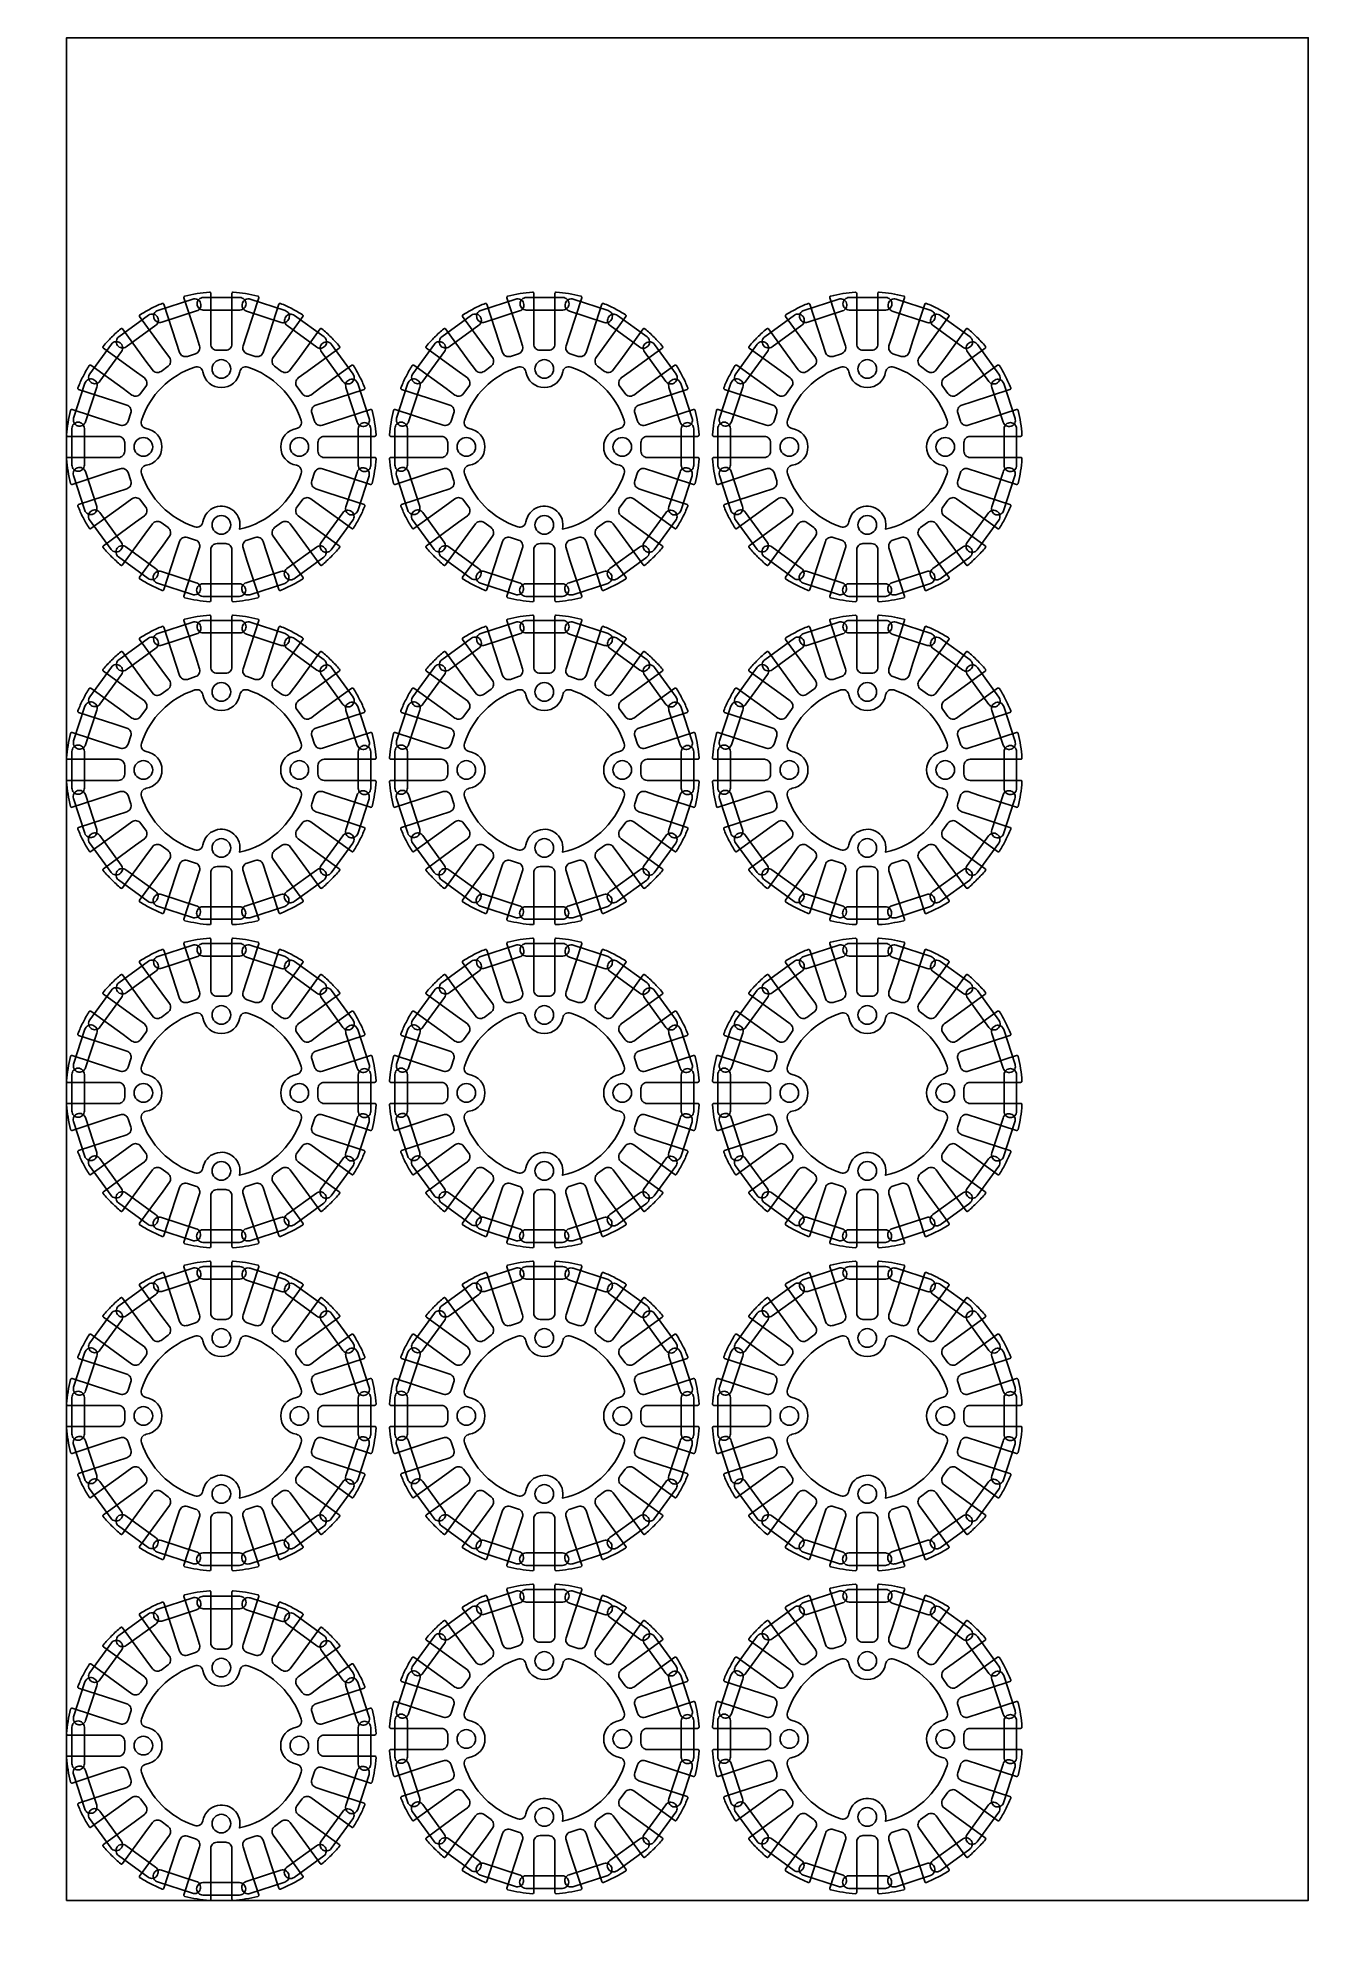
# Model space of a CAD drawing. Header units: inches. Extents: x -5 to 200, y -5 to 300.
import ezdxf

# ---------------------------------------------------------------- set-up
doc = ezdxf.new("R2010")
doc.units = ezdxf.units.IN
doc.header["$MEASUREMENT"] = 0
for name, color, linetype in [('pocket', 1, 'Continuous'), ('サイドホイール', 7, 'Continuous'), ('フレーム', 6, 'Continuous')]:
    doc.layers.add(name, color=color, linetype=linetype)
doc.layers.get('サイドホイール').off()

# ---------------------------------------------------------------- blocks, each defined once
blk = doc.blocks.new('*U13')
for p, q in [((-1.5, -3.1), (-1.5, 8.9)), ((-1.47, 8.9), (1.53, 8.9)), ((1.53, 8.9), (1.5, -3.1)), ((1.5, -3.1), (-1.5, -3.1))]:
    blk.add_line(p, q)
at = {"layer": 'pocket'}
blk.add_lwpolyline([(-2.92, 1.39), (2.98, 1.39, 0.414214), (3.98, 2.39), (3.98, 2.4, 0.414214), (2.98, 3.4), (-2.92, 3.4, 0.414214), (-3.92, 2.4), (-3.92, 2.39, 0.414214)], format="xyb", close=True, dxfattribs=at)
at = {"layer": 'フレーム', "linetype": 'Continuous'}
blk.add_lwpolyline([(3.91, 4.03, 0.020101), (1.92, 4.26, 0.436858), (1.7, 4.06), (1.7, -2.06), (1.7, -4.1, -0.414214), (0.7, -5.1), (-0.7, -5.1, -0.414214), (-1.7, -4.1), (-1.7, -2.35), (-1.7, 4.06, 0.436858), (-1.92, 4.26, 0.020101), (-3.91, 4.03)], format="xyb", dxfattribs=at)
blk = doc.blocks.new('*U15')
at = {"layer": 'サイドホイール', "color": 0, "linetype": 'ByBlock', "lineweight": -2, "transparency": 16777216}
for p, rotation in [((244.66, 432.1), 17.99999999999997), ((257.43, 432.1), 342), ((238.9, 429.16), 36), ((263.19, 429.16), 324), ((234.33, 424.59), 54), ((267.76, 424.59), 306), ((231.39, 418.83), 72), ((270.7, 418.83), 288), ((230.38, 412.45), 90), ((271.71, 412.45), 270), ((231.39, 406.06), 108), ((270.7, 406.06), 252), ((234.33, 400.3), 126), ((267.76, 400.3), 234), ((238.9, 395.73), 144), ((263.19, 395.73), 216), ((244.66, 392.8), 162), ((251.05, 391.78), 180), ((257.43, 392.8), 198)]:
    blk.add_blockref('*U13', p, dxfattribs=dict(at, rotation=rotation))
blk.add_blockref('*U13', (251.05, 433.11), dxfattribs=at)
blk = doc.blocks.new('*U22')
for p, q in [((-1.5, -3.1), (-1.5, 8.9)), ((-1.47, 8.9), (1.53, 8.9)), ((1.53, 8.9), (1.5, -3.1)), ((1.5, -3.1), (-1.5, -3.1))]:
    blk.add_line(p, q)
at = {"layer": 'pocket'}
blk.add_lwpolyline([(-2.92, 1.39), (2.98, 1.39, 0.414214), (3.98, 2.39), (3.98, 2.4, 0.414214), (2.98, 3.4), (-2.92, 3.4, 0.414214), (-3.92, 2.4), (-3.92, 2.39, 0.414214)], format="xyb", close=True, dxfattribs=at)
at = {"layer": 'フレーム', "linetype": 'Continuous'}
blk.add_lwpolyline([(3.91, 4.03, 0.020101), (1.92, 4.26, 0.436858), (1.7, 4.06), (1.7, -2.06), (1.7, -4.1, -0.414214), (0.7, -5.1), (-0.7, -5.1, -0.414214), (-1.7, -4.1), (-1.7, -2.35), (-1.7, 4.06, 0.436858), (-1.92, 4.26, 0.020101), (-3.91, 4.03)], format="xyb", dxfattribs=at)
blk = doc.blocks.new('*U23')
at = {"layer": 'サイドホイール', "color": 0, "linetype": 'ByBlock', "lineweight": -2, "transparency": 16777216}
for p, rotation in [((244.66, 432.1), 17.99999999999997), ((257.43, 432.1), 342), ((238.9, 429.16), 36), ((263.19, 429.16), 324), ((234.33, 424.59), 54), ((267.76, 424.59), 306), ((231.39, 418.83), 72), ((270.7, 418.83), 288), ((230.38, 412.45), 90), ((271.71, 412.45), 270), ((231.39, 406.06), 108), ((270.7, 406.06), 252), ((234.33, 400.3), 126), ((267.76, 400.3), 234), ((238.9, 395.73), 144), ((263.19, 395.73), 216), ((244.66, 392.8), 162), ((251.05, 391.78), 180), ((257.43, 392.8), 198)]:
    blk.add_blockref('*U22', p, dxfattribs=dict(at, rotation=rotation))
blk.add_blockref('*U22', (251.05, 433.11), dxfattribs=at)
blk = doc.blocks.new('*U28')
for p, q in [((-1.5, -3.1), (-1.5, 8.9)), ((-1.47, 8.9), (1.53, 8.9)), ((1.53, 8.9), (1.5, -3.1)), ((1.5, -3.1), (-1.5, -3.1))]:
    blk.add_line(p, q)
at = {"layer": 'pocket'}
blk.add_lwpolyline([(-2.92, 1.39), (2.98, 1.39, 0.414214), (3.98, 2.39), (3.98, 2.4, 0.414214), (2.98, 3.4), (-2.92, 3.4, 0.414214), (-3.92, 2.4), (-3.92, 2.39, 0.414214)], format="xyb", close=True, dxfattribs=at)
at = {"layer": 'フレーム', "linetype": 'Continuous'}
blk.add_lwpolyline([(3.91, 4.03, 0.020101), (1.92, 4.26, 0.436858), (1.7, 4.06), (1.7, -2.06), (1.7, -4.1, -0.414214), (0.7, -5.1), (-0.7, -5.1, -0.414214), (-1.7, -4.1), (-1.7, -2.35), (-1.7, 4.06, 0.436858), (-1.92, 4.26, 0.020101), (-3.91, 4.03)], format="xyb", dxfattribs=at)
blk = doc.blocks.new('*U30')
at = {"layer": 'サイドホイール', "color": 0, "linetype": 'ByBlock', "lineweight": -2, "transparency": 16777216}
for p, rotation in [((244.66, 432.1), 17.99999999999997), ((257.43, 432.1), 342), ((238.9, 429.16), 36), ((263.19, 429.16), 324), ((234.33, 424.59), 54), ((267.76, 424.59), 306), ((231.39, 418.83), 72), ((270.7, 418.83), 288), ((230.38, 412.45), 90), ((271.71, 412.45), 270), ((231.39, 406.06), 108), ((270.7, 406.06), 252), ((234.33, 400.3), 126), ((267.76, 400.3), 234), ((238.9, 395.73), 144), ((263.19, 395.73), 216), ((244.66, 392.8), 162), ((251.05, 391.78), 180), ((257.43, 392.8), 198)]:
    blk.add_blockref('*U28', p, dxfattribs=dict(at, rotation=rotation))
blk.add_blockref('*U28', (251.05, 433.11), dxfattribs=at)
blk = doc.blocks.new('*U36')
for p, q in [((-1.5, -3.1), (-1.5, 8.9)), ((-1.47, 8.9), (1.53, 8.9)), ((1.53, 8.9), (1.5, -3.1)), ((1.5, -3.1), (-1.5, -3.1))]:
    blk.add_line(p, q)
at = {"layer": 'pocket'}
blk.add_lwpolyline([(-2.92, 1.39), (2.98, 1.39, 0.414214), (3.98, 2.39), (3.98, 2.4, 0.414214), (2.98, 3.4), (-2.92, 3.4, 0.414214), (-3.92, 2.4), (-3.92, 2.39, 0.414214)], format="xyb", close=True, dxfattribs=at)
at = {"layer": 'フレーム', "linetype": 'Continuous'}
blk.add_lwpolyline([(3.91, 4.03, 0.020101), (1.92, 4.26, 0.436858), (1.7, 4.06), (1.7, -2.06), (1.7, -4.1, -0.414214), (0.7, -5.1), (-0.7, -5.1, -0.414214), (-1.7, -4.1), (-1.7, -2.35), (-1.7, 4.06, 0.436858), (-1.92, 4.26, 0.020101), (-3.91, 4.03)], format="xyb", dxfattribs=at)
blk = doc.blocks.new('*U37')
at = {"layer": 'サイドホイール', "color": 0, "linetype": 'ByBlock', "lineweight": -2, "transparency": 16777216}
for p, rotation in [((244.66, 432.1), 17.99999999999997), ((257.43, 432.1), 342), ((238.9, 429.16), 36), ((263.19, 429.16), 324), ((234.33, 424.59), 54), ((267.76, 424.59), 306), ((231.39, 418.83), 72), ((270.7, 418.83), 288), ((230.38, 412.45), 90), ((271.71, 412.45), 270), ((231.39, 406.06), 108), ((270.7, 406.06), 252), ((234.33, 400.3), 126), ((267.76, 400.3), 234), ((238.9, 395.73), 144), ((263.19, 395.73), 216), ((244.66, 392.8), 162), ((251.05, 391.78), 180), ((257.43, 392.8), 198)]:
    blk.add_blockref('*U36', p, dxfattribs=dict(at, rotation=rotation))
blk.add_blockref('*U36', (251.05, 433.11), dxfattribs=at)
blk = doc.blocks.new('*U39')
for p, q in [((-1.5, -3.1), (-1.5, 8.9)), ((-1.47, 8.9), (1.53, 8.9)), ((1.53, 8.9), (1.5, -3.1)), ((1.5, -3.1), (-1.5, -3.1))]:
    blk.add_line(p, q)
at = {"layer": 'pocket'}
blk.add_lwpolyline([(-2.92, 1.39), (2.98, 1.39, 0.414214), (3.98, 2.39), (3.98, 2.4, 0.414214), (2.98, 3.4), (-2.92, 3.4, 0.414214), (-3.92, 2.4), (-3.92, 2.39, 0.414214)], format="xyb", close=True, dxfattribs=at)
at = {"layer": 'フレーム', "linetype": 'Continuous'}
blk.add_lwpolyline([(3.91, 4.03, 0.020101), (1.92, 4.26, 0.436858), (1.7, 4.06), (1.7, -2.06), (1.7, -4.1, -0.414214), (0.7, -5.1), (-0.7, -5.1, -0.414214), (-1.7, -4.1), (-1.7, -2.35), (-1.7, 4.06, 0.436858), (-1.92, 4.26, 0.020101), (-3.91, 4.03)], format="xyb", dxfattribs=at)
blk = doc.blocks.new('*U40')
at = {"layer": 'サイドホイール', "color": 0, "linetype": 'ByBlock', "lineweight": -2, "transparency": 16777216}
for p, rotation in [((244.66, 432.1), 17.99999999999997), ((257.43, 432.1), 342), ((238.9, 429.16), 36), ((263.19, 429.16), 324), ((234.33, 424.59), 54), ((267.76, 424.59), 306), ((231.39, 418.83), 72), ((270.7, 418.83), 288), ((230.38, 412.45), 90), ((271.71, 412.45), 270), ((231.39, 406.06), 108), ((270.7, 406.06), 252), ((234.33, 400.3), 126), ((267.76, 400.3), 234), ((238.9, 395.73), 144), ((263.19, 395.73), 216), ((244.66, 392.8), 162), ((251.05, 391.78), 180), ((257.43, 392.8), 198)]:
    blk.add_blockref('*U39', p, dxfattribs=dict(at, rotation=rotation))
blk.add_blockref('*U39', (251.05, 433.11), dxfattribs=at)
blk = doc.blocks.new('*U42')
for p, q in [((-1.5, -3.1), (-1.5, 8.9)), ((-1.47, 8.9), (1.53, 8.9)), ((1.53, 8.9), (1.5, -3.1)), ((1.5, -3.1), (-1.5, -3.1))]:
    blk.add_line(p, q)
at = {"layer": 'pocket'}
blk.add_lwpolyline([(-2.92, 1.39), (2.98, 1.39, 0.414214), (3.98, 2.39), (3.98, 2.4, 0.414214), (2.98, 3.4), (-2.92, 3.4, 0.414214), (-3.92, 2.4), (-3.92, 2.39, 0.414214)], format="xyb", close=True, dxfattribs=at)
at = {"layer": 'フレーム', "linetype": 'Continuous'}
blk.add_lwpolyline([(3.91, 4.03, 0.020101), (1.92, 4.26, 0.436858), (1.7, 4.06), (1.7, -2.06), (1.7, -4.1, -0.414214), (0.7, -5.1), (-0.7, -5.1, -0.414214), (-1.7, -4.1), (-1.7, -2.35), (-1.7, 4.06, 0.436858), (-1.92, 4.26, 0.020101), (-3.91, 4.03)], format="xyb", dxfattribs=at)
blk = doc.blocks.new('*U43')
at = {"layer": 'サイドホイール', "color": 0, "linetype": 'ByBlock', "lineweight": -2, "transparency": 16777216}
for p, rotation in [((244.66, 432.1), 17.99999999999997), ((257.43, 432.1), 342), ((238.9, 429.16), 36), ((263.19, 429.16), 324), ((234.33, 424.59), 54), ((267.76, 424.59), 306), ((231.39, 418.83), 72), ((270.7, 418.83), 288), ((230.38, 412.45), 90), ((271.71, 412.45), 270), ((231.39, 406.06), 108), ((270.7, 406.06), 252), ((234.33, 400.3), 126), ((267.76, 400.3), 234), ((238.9, 395.73), 144), ((263.19, 395.73), 216), ((244.66, 392.8), 162), ((251.05, 391.78), 180), ((257.43, 392.8), 198)]:
    blk.add_blockref('*U42', p, dxfattribs=dict(at, rotation=rotation))
blk.add_blockref('*U42', (251.05, 433.11), dxfattribs=at)
blk = doc.blocks.new('*U61')
for p, q in [((-1.5, -3.1), (-1.5, 8.9)), ((-1.47, 8.9), (1.53, 8.9)), ((1.53, 8.9), (1.5, -3.1)), ((1.5, -3.1), (-1.5, -3.1))]:
    blk.add_line(p, q)
at = {"layer": 'pocket'}
blk.add_lwpolyline([(-2.92, 1.39), (2.98, 1.39, 0.414214), (3.98, 2.39), (3.98, 2.4, 0.414214), (2.98, 3.4), (-2.92, 3.4, 0.414214), (-3.92, 2.4), (-3.92, 2.39, 0.414214)], format="xyb", close=True, dxfattribs=at)
at = {"layer": 'フレーム', "linetype": 'Continuous'}
blk.add_lwpolyline([(3.91, 4.03, 0.020101), (1.92, 4.26, 0.436858), (1.7, 4.06), (1.7, -2.06), (1.7, -4.1, -0.414214), (0.7, -5.1), (-0.7, -5.1, -0.414214), (-1.7, -4.1), (-1.7, -2.35), (-1.7, 4.06, 0.436858), (-1.92, 4.26, 0.020101), (-3.91, 4.03)], format="xyb", dxfattribs=at)
blk = doc.blocks.new('*U63')
at = {"layer": 'サイドホイール', "color": 0, "linetype": 'ByBlock', "lineweight": -2, "transparency": 16777216}
for p, rotation in [((244.66, 432.1), 17.99999999999997), ((257.43, 432.1), 342), ((238.9, 429.16), 36), ((263.19, 429.16), 324), ((234.33, 424.59), 54), ((267.76, 424.59), 306), ((231.39, 418.83), 72), ((270.7, 418.83), 288), ((230.38, 412.45), 90), ((271.71, 412.45), 270), ((231.39, 406.06), 108), ((270.7, 406.06), 252), ((234.33, 400.3), 126), ((267.76, 400.3), 234), ((238.9, 395.73), 144), ((263.19, 395.73), 216), ((244.66, 392.8), 162), ((251.05, 391.78), 180), ((257.43, 392.8), 198)]:
    blk.add_blockref('*U61', p, dxfattribs=dict(at, rotation=rotation))
blk.add_blockref('*U61', (251.05, 433.11), dxfattribs=at)
blk = doc.blocks.new('*U64')
for p, q in [((-1.5, -3.1), (-1.5, 8.9)), ((-1.47, 8.9), (1.53, 8.9)), ((1.53, 8.9), (1.5, -3.1)), ((1.5, -3.1), (-1.5, -3.1))]:
    blk.add_line(p, q)
at = {"layer": 'pocket'}
blk.add_lwpolyline([(-2.92, 1.39), (2.98, 1.39, 0.414214), (3.98, 2.39), (3.98, 2.4, 0.414214), (2.98, 3.4), (-2.92, 3.4, 0.414214), (-3.92, 2.4), (-3.92, 2.39, 0.414214)], format="xyb", close=True, dxfattribs=at)
at = {"layer": 'フレーム', "linetype": 'Continuous'}
blk.add_lwpolyline([(3.91, 4.03, 0.020101), (1.92, 4.26, 0.436858), (1.7, 4.06), (1.7, -2.06), (1.7, -4.1, -0.414214), (0.7, -5.1), (-0.7, -5.1, -0.414214), (-1.7, -4.1), (-1.7, -2.35), (-1.7, 4.06, 0.436858), (-1.92, 4.26, 0.020101), (-3.91, 4.03)], format="xyb", dxfattribs=at)
blk = doc.blocks.new('*U65')
at = {"layer": 'サイドホイール', "color": 0, "linetype": 'ByBlock', "lineweight": -2, "transparency": 16777216}
for p, rotation in [((244.66, 432.1), 17.99999999999997), ((257.43, 432.1), 342), ((238.9, 429.16), 36), ((263.19, 429.16), 324), ((234.33, 424.59), 54), ((267.76, 424.59), 306), ((231.39, 418.83), 72), ((270.7, 418.83), 288), ((230.38, 412.45), 90), ((271.71, 412.45), 270), ((231.39, 406.06), 108), ((270.7, 406.06), 252), ((234.33, 400.3), 126), ((267.76, 400.3), 234), ((238.9, 395.73), 144), ((263.19, 395.73), 216), ((244.66, 392.8), 162), ((251.05, 391.78), 180), ((257.43, 392.8), 198)]:
    blk.add_blockref('*U64', p, dxfattribs=dict(at, rotation=rotation))
blk.add_blockref('*U64', (251.05, 433.11), dxfattribs=at)
blk = doc.blocks.new('*U66')
for p, q in [((-1.5, -3.1), (-1.5, 8.9)), ((-1.47, 8.9), (1.53, 8.9)), ((1.53, 8.9), (1.5, -3.1)), ((1.5, -3.1), (-1.5, -3.1))]:
    blk.add_line(p, q)
at = {"layer": 'pocket'}
blk.add_lwpolyline([(-2.92, 1.39), (2.98, 1.39, 0.414214), (3.98, 2.39), (3.98, 2.4, 0.414214), (2.98, 3.4), (-2.92, 3.4, 0.414214), (-3.92, 2.4), (-3.92, 2.39, 0.414214)], format="xyb", close=True, dxfattribs=at)
at = {"layer": 'フレーム', "linetype": 'Continuous'}
blk.add_lwpolyline([(3.91, 4.03, 0.020101), (1.92, 4.26, 0.436858), (1.7, 4.06), (1.7, -2.06), (1.7, -4.1, -0.414214), (0.7, -5.1), (-0.7, -5.1, -0.414214), (-1.7, -4.1), (-1.7, -2.35), (-1.7, 4.06, 0.436858), (-1.92, 4.26, 0.020101), (-3.91, 4.03)], format="xyb", dxfattribs=at)
blk = doc.blocks.new('*U67')
at = {"layer": 'サイドホイール', "color": 0, "linetype": 'ByBlock', "lineweight": -2, "transparency": 16777216}
for p, rotation in [((244.66, 432.1), 17.99999999999997), ((257.43, 432.1), 342), ((238.9, 429.16), 36), ((263.19, 429.16), 324), ((234.33, 424.59), 54), ((267.76, 424.59), 306), ((231.39, 418.83), 72), ((270.7, 418.83), 288), ((230.38, 412.45), 90), ((271.71, 412.45), 270), ((231.39, 406.06), 108), ((270.7, 406.06), 252), ((234.33, 400.3), 126), ((267.76, 400.3), 234), ((238.9, 395.73), 144), ((263.19, 395.73), 216), ((244.66, 392.8), 162), ((251.05, 391.78), 180), ((257.43, 392.8), 198)]:
    blk.add_blockref('*U66', p, dxfattribs=dict(at, rotation=rotation))
blk.add_blockref('*U66', (251.05, 433.11), dxfattribs=at)
blk = doc.blocks.new('*U77')
for p, q in [((-1.5, -3.1), (-1.5, 8.9)), ((-1.47, 8.9), (1.53, 8.9)), ((1.53, 8.9), (1.5, -3.1)), ((1.5, -3.1), (-1.5, -3.1))]:
    blk.add_line(p, q)
at = {"layer": 'pocket'}
blk.add_lwpolyline([(-2.92, 1.39), (2.98, 1.39, 0.414214), (3.98, 2.39), (3.98, 2.4, 0.414214), (2.98, 3.4), (-2.92, 3.4, 0.414214), (-3.92, 2.4), (-3.92, 2.39, 0.414214)], format="xyb", close=True, dxfattribs=at)
at = {"layer": 'フレーム', "linetype": 'Continuous'}
blk.add_lwpolyline([(3.91, 4.03, 0.020101), (1.92, 4.26, 0.436858), (1.7, 4.06), (1.7, -2.06), (1.7, -4.1, -0.414214), (0.7, -5.1), (-0.7, -5.1, -0.414214), (-1.7, -4.1), (-1.7, -2.35), (-1.7, 4.06, 0.436858), (-1.92, 4.26, 0.020101), (-3.91, 4.03)], format="xyb", dxfattribs=at)
blk = doc.blocks.new('*U78')
at = {"layer": 'サイドホイール', "color": 0, "linetype": 'ByBlock', "lineweight": -2, "transparency": 16777216}
for p, rotation in [((244.66, 432.1), 17.99999999999997), ((257.43, 432.1), 342), ((238.9, 429.16), 36), ((263.19, 429.16), 324), ((234.33, 424.59), 54), ((267.76, 424.59), 306), ((231.39, 418.83), 72), ((270.7, 418.83), 288), ((230.38, 412.45), 90), ((271.71, 412.45), 270), ((231.39, 406.06), 108), ((270.7, 406.06), 252), ((234.33, 400.3), 126), ((267.76, 400.3), 234), ((238.9, 395.73), 144), ((263.19, 395.73), 216), ((244.66, 392.8), 162), ((251.05, 391.78), 180), ((257.43, 392.8), 198)]:
    blk.add_blockref('*U77', p, dxfattribs=dict(at, rotation=rotation))
blk.add_blockref('*U77', (251.05, 433.11), dxfattribs=at)
blk = doc.blocks.new('*U79')
for p, q in [((-1.5, -3.1), (-1.5, 8.9)), ((-1.47, 8.9), (1.53, 8.9)), ((1.53, 8.9), (1.5, -3.1)), ((1.5, -3.1), (-1.5, -3.1))]:
    blk.add_line(p, q)
at = {"layer": 'pocket'}
blk.add_lwpolyline([(-2.92, 1.39), (2.98, 1.39, 0.414214), (3.98, 2.39), (3.98, 2.4, 0.414214), (2.98, 3.4), (-2.92, 3.4, 0.414214), (-3.92, 2.4), (-3.92, 2.39, 0.414214)], format="xyb", close=True, dxfattribs=at)
at = {"layer": 'フレーム', "linetype": 'Continuous'}
blk.add_lwpolyline([(3.91, 4.03, 0.020101), (1.92, 4.26, 0.436858), (1.7, 4.06), (1.7, -2.06), (1.7, -4.1, -0.414214), (0.7, -5.1), (-0.7, -5.1, -0.414214), (-1.7, -4.1), (-1.7, -2.35), (-1.7, 4.06, 0.436858), (-1.92, 4.26, 0.020101), (-3.91, 4.03)], format="xyb", dxfattribs=at)
blk = doc.blocks.new('*U80')
at = {"layer": 'サイドホイール', "color": 0, "linetype": 'ByBlock', "lineweight": -2, "transparency": 16777216}
for p, rotation in [((244.66, 432.1), 17.99999999999997), ((257.43, 432.1), 342), ((238.9, 429.16), 36), ((263.19, 429.16), 324), ((234.33, 424.59), 54), ((267.76, 424.59), 306), ((231.39, 418.83), 72), ((270.7, 418.83), 288), ((230.38, 412.45), 90), ((271.71, 412.45), 270), ((231.39, 406.06), 108), ((270.7, 406.06), 252), ((234.33, 400.3), 126), ((267.76, 400.3), 234), ((238.9, 395.73), 144), ((263.19, 395.73), 216), ((244.66, 392.8), 162), ((251.05, 391.78), 180), ((257.43, 392.8), 198)]:
    blk.add_blockref('*U79', p, dxfattribs=dict(at, rotation=rotation))
blk.add_blockref('*U79', (251.05, 433.11), dxfattribs=at)
blk = doc.blocks.new('*U81')
for p, q in [((-1.5, -3.1), (-1.5, 8.9)), ((-1.47, 8.9), (1.53, 8.9)), ((1.53, 8.9), (1.5, -3.1)), ((1.5, -3.1), (-1.5, -3.1))]:
    blk.add_line(p, q)
at = {"layer": 'pocket'}
blk.add_lwpolyline([(-2.92, 1.39), (2.98, 1.39, 0.414214), (3.98, 2.39), (3.98, 2.4, 0.414214), (2.98, 3.4), (-2.92, 3.4, 0.414214), (-3.92, 2.4), (-3.92, 2.39, 0.414214)], format="xyb", close=True, dxfattribs=at)
at = {"layer": 'フレーム', "linetype": 'Continuous'}
blk.add_lwpolyline([(3.91, 4.03, 0.020101), (1.92, 4.26, 0.436858), (1.7, 4.06), (1.7, -2.06), (1.7, -4.1, -0.414214), (0.7, -5.1), (-0.7, -5.1, -0.414214), (-1.7, -4.1), (-1.7, -2.35), (-1.7, 4.06, 0.436858), (-1.92, 4.26, 0.020101), (-3.91, 4.03)], format="xyb", dxfattribs=at)
blk = doc.blocks.new('*U82')
at = {"layer": 'サイドホイール', "color": 0, "linetype": 'ByBlock', "lineweight": -2, "transparency": 16777216}
for p, rotation in [((244.66, 432.1), 17.99999999999997), ((257.43, 432.1), 342), ((238.9, 429.16), 36), ((263.19, 429.16), 324), ((234.33, 424.59), 54), ((267.76, 424.59), 306), ((231.39, 418.83), 72), ((270.7, 418.83), 288), ((230.38, 412.45), 90), ((271.71, 412.45), 270), ((231.39, 406.06), 108), ((270.7, 406.06), 252), ((234.33, 400.3), 126), ((267.76, 400.3), 234), ((238.9, 395.73), 144), ((263.19, 395.73), 216), ((244.66, 392.8), 162), ((251.05, 391.78), 180), ((257.43, 392.8), 198)]:
    blk.add_blockref('*U81', p, dxfattribs=dict(at, rotation=rotation))
blk.add_blockref('*U81', (251.05, 433.11), dxfattribs=at)
blk = doc.blocks.new('*U113')
for p, q in [((-1.5, -3.1), (-1.5, 8.9)), ((-1.47, 8.9), (1.53, 8.9)), ((1.53, 8.9), (1.5, -3.1)), ((1.5, -3.1), (-1.5, -3.1))]:
    blk.add_line(p, q)
at = {"layer": 'pocket'}
blk.add_lwpolyline([(-2.92, 1.39), (2.98, 1.39, 0.414214), (3.98, 2.39), (3.98, 2.4, 0.414214), (2.98, 3.4), (-2.92, 3.4, 0.414214), (-3.92, 2.4), (-3.92, 2.39, 0.414214)], format="xyb", close=True, dxfattribs=at)
at = {"layer": 'フレーム', "linetype": 'Continuous'}
blk.add_lwpolyline([(3.91, 4.03, 0.020101), (1.92, 4.26, 0.436858), (1.7, 4.06), (1.7, -2.06), (1.7, -4.1, -0.414214), (0.7, -5.1), (-0.7, -5.1, -0.414214), (-1.7, -4.1), (-1.7, -2.35), (-1.7, 4.06, 0.436858), (-1.92, 4.26, 0.020101), (-3.91, 4.03)], format="xyb", dxfattribs=at)
blk = doc.blocks.new('*U115')
at = {"layer": 'サイドホイール', "color": 0, "linetype": 'ByBlock', "lineweight": -2, "transparency": 16777216}
for p, rotation in [((244.66, 432.1), 17.99999999999997), ((257.43, 432.1), 342), ((238.9, 429.16), 36), ((263.19, 429.16), 324), ((234.33, 424.59), 54), ((267.76, 424.59), 306), ((231.39, 418.83), 72), ((270.7, 418.83), 288), ((230.38, 412.45), 90), ((271.71, 412.45), 270), ((231.39, 406.06), 108), ((270.7, 406.06), 252), ((234.33, 400.3), 126), ((267.76, 400.3), 234), ((238.9, 395.73), 144), ((263.19, 395.73), 216), ((244.66, 392.8), 162), ((251.05, 391.78), 180), ((257.43, 392.8), 198)]:
    blk.add_blockref('*U113', p, dxfattribs=dict(at, rotation=rotation))
blk.add_blockref('*U113', (251.05, 433.11), dxfattribs=at)
blk = doc.blocks.new('*U116')
for p, q in [((-1.5, -3.1), (-1.5, 8.9)), ((-1.47, 8.9), (1.53, 8.9)), ((1.53, 8.9), (1.5, -3.1)), ((1.5, -3.1), (-1.5, -3.1))]:
    blk.add_line(p, q)
at = {"layer": 'pocket'}
blk.add_lwpolyline([(-2.92, 1.39), (2.98, 1.39, 0.414214), (3.98, 2.39), (3.98, 2.4, 0.414214), (2.98, 3.4), (-2.92, 3.4, 0.414214), (-3.92, 2.4), (-3.92, 2.39, 0.414214)], format="xyb", close=True, dxfattribs=at)
at = {"layer": 'フレーム', "linetype": 'Continuous'}
blk.add_lwpolyline([(3.91, 4.03, 0.020101), (1.92, 4.26, 0.436858), (1.7, 4.06), (1.7, -2.06), (1.7, -4.1, -0.414214), (0.7, -5.1), (-0.7, -5.1, -0.414214), (-1.7, -4.1), (-1.7, -2.35), (-1.7, 4.06, 0.436858), (-1.92, 4.26, 0.020101), (-3.91, 4.03)], format="xyb", dxfattribs=at)
blk = doc.blocks.new('*U117')
at = {"layer": 'サイドホイール', "color": 0, "linetype": 'ByBlock', "lineweight": -2, "transparency": 16777216}
for p, rotation in [((244.66, 432.1), 17.99999999999997), ((257.43, 432.1), 342), ((238.9, 429.16), 36), ((263.19, 429.16), 324), ((234.33, 424.59), 54), ((267.76, 424.59), 306), ((231.39, 418.83), 72), ((270.7, 418.83), 288), ((230.38, 412.45), 90), ((271.71, 412.45), 270), ((231.39, 406.06), 108), ((270.7, 406.06), 252), ((234.33, 400.3), 126), ((267.76, 400.3), 234), ((238.9, 395.73), 144), ((263.19, 395.73), 216), ((244.66, 392.8), 162), ((251.05, 391.78), 180), ((257.43, 392.8), 198)]:
    blk.add_blockref('*U116', p, dxfattribs=dict(at, rotation=rotation))
blk.add_blockref('*U116', (251.05, 433.11), dxfattribs=at)
blk = doc.blocks.new('*U118')
for p, q in [((-1.5, -3.1), (-1.5, 8.9)), ((-1.47, 8.9), (1.53, 8.9)), ((1.53, 8.9), (1.5, -3.1)), ((1.5, -3.1), (-1.5, -3.1))]:
    blk.add_line(p, q)
at = {"layer": 'pocket'}
blk.add_lwpolyline([(-2.92, 1.39), (2.98, 1.39, 0.414214), (3.98, 2.39), (3.98, 2.4, 0.414214), (2.98, 3.4), (-2.92, 3.4, 0.414214), (-3.92, 2.4), (-3.92, 2.39, 0.414214)], format="xyb", close=True, dxfattribs=at)
at = {"layer": 'フレーム', "linetype": 'Continuous'}
blk.add_lwpolyline([(3.91, 4.03, 0.020101), (1.92, 4.26, 0.436858), (1.7, 4.06), (1.7, -2.06), (1.7, -4.1, -0.414214), (0.7, -5.1), (-0.7, -5.1, -0.414214), (-1.7, -4.1), (-1.7, -2.35), (-1.7, 4.06, 0.436858), (-1.92, 4.26, 0.020101), (-3.91, 4.03)], format="xyb", dxfattribs=at)
blk = doc.blocks.new('*U119')
at = {"layer": 'サイドホイール', "color": 0, "linetype": 'ByBlock', "lineweight": -2, "transparency": 16777216}
for p, rotation in [((244.66, 432.1), 17.99999999999997), ((257.43, 432.1), 342), ((238.9, 429.16), 36), ((263.19, 429.16), 324), ((234.33, 424.59), 54), ((267.76, 424.59), 306), ((231.39, 418.83), 72), ((270.7, 418.83), 288), ((230.38, 412.45), 90), ((271.71, 412.45), 270), ((231.39, 406.06), 108), ((270.7, 406.06), 252), ((234.33, 400.3), 126), ((267.76, 400.3), 234), ((238.9, 395.73), 144), ((263.19, 395.73), 216), ((244.66, 392.8), 162), ((251.05, 391.78), 180), ((257.43, 392.8), 198)]:
    blk.add_blockref('*U118', p, dxfattribs=dict(at, rotation=rotation))
blk.add_blockref('*U118', (251.05, 433.11), dxfattribs=at)

msp = doc.modelspace()

# ---------------------------------------------------------------- linework, layer by layer
msp.add_lwpolyline([(0, 0), (200, 0), (200, 300), (0, 300)], close=True)
for points in [[(21.96, 222.03, -1.035257), (27.85, 220.87, 0.264377), (37.8, 229.85, 0.461862), (37.01, 231.15, -0.851643), (37.01, 237.07, 0.461862), (37.8, 238.37, 0.237096), (29.19, 246.98, 0.461862), (27.89, 246.19, -0.851643), (21.96, 246.19, 0.461862), (20.66, 246.98, 0.237096), (12.05, 238.37, 0.461862), (12.84, 237.07, -0.851643), (12.84, 231.15, 0.461862), (12.05, 229.85, 0.237096), (20.66, 221.24, 0.461862)], [(73.99, 222.03, -1.035257), (79.87, 220.87, 0.264377), (89.83, 229.85, 0.461862), (89.04, 231.15, -0.851643), (89.04, 237.07, 0.461862), (89.83, 238.37, 0.237096), (81.22, 246.98, 0.461862), (79.91, 246.19, -0.851643), (73.99, 246.19, 0.461862), (72.69, 246.98, 0.237096), (64.08, 238.37, 0.461862), (64.87, 237.07, -0.851643), (64.87, 231.15, 0.461862), (64.08, 229.85, 0.237096), (72.69, 221.24, 0.461862)], [(126.02, 222.03, -1.035257), (131.9, 220.87, 0.264377), (141.85, 229.85, 0.461862), (141.06, 231.15, -0.851643), (141.06, 237.07, 0.461862), (141.85, 238.37, 0.237096), (133.24, 246.98, 0.461862), (131.94, 246.19, -0.851643), (126.02, 246.19, 0.461862), (124.72, 246.98, 0.237096), (116.11, 238.37, 0.461862), (116.9, 237.07, -0.851643), (116.9, 231.15, 0.461862), (116.11, 229.85, 0.237096), (124.72, 221.24, 0.461862)], [(21.96, 170, -1.035257), (27.85, 168.84, 0.264377), (37.8, 177.82, 0.461862), (37.01, 179.12, -0.851643), (37.01, 185.05, 0.461862), (37.8, 186.35, 0.237096), (29.19, 194.96, 0.461862), (27.89, 194.17, -0.851643), (21.96, 194.17, 0.461862), (20.66, 194.96, 0.237096), (12.05, 186.35, 0.461862), (12.84, 185.05, -0.851643), (12.84, 179.12, 0.461862), (12.05, 177.82, 0.237096), (20.66, 169.21, 0.461862)], [(73.99, 170, -1.035257), (79.87, 168.84, 0.264377), (89.83, 177.82, 0.461862), (89.04, 179.12, -0.851643), (89.04, 185.05, 0.461862), (89.83, 186.35, 0.237096), (81.22, 194.96, 0.461862), (79.91, 194.17, -0.851643), (73.99, 194.17, 0.461862), (72.69, 194.96, 0.237096), (64.08, 186.35, 0.461862), (64.87, 185.05, -0.851643), (64.87, 179.12, 0.461862), (64.08, 177.82, 0.237096), (72.69, 169.21, 0.461862)], [(126.02, 170, -1.035257), (131.9, 168.84, 0.264377), (141.85, 177.82, 0.461862), (141.06, 179.12, -0.851643), (141.06, 185.05, 0.461862), (141.85, 186.35, 0.237096), (133.24, 194.96, 0.461862), (131.94, 194.17, -0.851643), (126.02, 194.17, 0.461862), (124.72, 194.96, 0.237096), (116.11, 186.35, 0.461862), (116.9, 185.05, -0.851643), (116.9, 179.12, 0.461862), (116.11, 177.82, 0.237096), (124.72, 169.21, 0.461862)], [(21.96, 117.97, -1.035257), (27.85, 116.81, 0.264377), (37.8, 125.79, 0.461862), (37.01, 127.1, -0.851643), (37.01, 133.02, 0.461862), (37.8, 134.32, 0.237096), (29.19, 142.93, 0.461862), (27.89, 142.14, -0.851643), (21.96, 142.14, 0.461862), (20.66, 142.93, 0.237096), (12.05, 134.32, 0.461862), (12.84, 133.02, -0.851643), (12.84, 127.1, 0.461862), (12.05, 125.79, 0.237096), (20.66, 117.18, 0.461862)], [(73.99, 117.97, -1.035257), (79.87, 116.81, 0.264377), (89.83, 125.79, 0.461862), (89.04, 127.1, -0.851643), (89.04, 133.02, 0.461862), (89.83, 134.32, 0.237096), (81.22, 142.93, 0.461862), (79.91, 142.14, -0.851643), (73.99, 142.14, 0.461862), (72.69, 142.93, 0.237096), (64.08, 134.32, 0.461862), (64.87, 133.02, -0.851643), (64.87, 127.1, 0.461862), (64.08, 125.79, 0.237096), (72.69, 117.18, 0.461862)], [(126.02, 117.97, -1.035257), (131.9, 116.81, 0.264377), (141.85, 125.79, 0.461862), (141.06, 127.1, -0.851643), (141.06, 133.02, 0.461862), (141.85, 134.32, 0.237096), (133.24, 142.93, 0.461862), (131.94, 142.14, -0.851643), (126.02, 142.14, 0.461862), (124.72, 142.93, 0.237096), (116.11, 134.32, 0.461862), (116.9, 133.02, -0.851643), (116.9, 127.1, 0.461862), (116.11, 125.79, 0.237096), (124.72, 117.18, 0.461862)], [(21.96, 65.95, -1.035257), (27.85, 64.79, 0.264377), (37.8, 73.77, 0.461862), (37.01, 75.07, -0.851643), (37.01, 80.99, 0.461862), (37.8, 82.29, 0.237096), (29.19, 90.9, 0.461862), (27.89, 90.11, -0.851643), (21.96, 90.11, 0.461862), (20.66, 90.9, 0.237096), (12.05, 82.29, 0.461862), (12.84, 80.99, -0.851643), (12.84, 75.07, 0.461862), (12.05, 73.77, 0.237096), (20.66, 65.16, 0.461862)], [(73.99, 65.95, -1.035257), (79.87, 64.79, 0.264377), (89.83, 73.77, 0.461862), (89.04, 75.07, -0.851643), (89.04, 80.99, 0.461862), (89.83, 82.29, 0.237096), (81.22, 90.9, 0.461862), (79.91, 90.11, -0.851643), (73.99, 90.11, 0.461862), (72.69, 90.9, 0.237096), (64.08, 82.29, 0.461862), (64.87, 80.99, -0.851643), (64.87, 75.07, 0.461862), (64.08, 73.77, 0.237096), (72.69, 65.16, 0.461862)], [(126.02, 65.95, -1.035257), (131.9, 64.79, 0.264377), (141.85, 73.77, 0.461862), (141.06, 75.07, -0.851643), (141.06, 80.99, 0.461862), (141.85, 82.29, 0.237096), (133.24, 90.9, 0.461862), (131.94, 90.11, -0.851643), (126.02, 90.11, 0.461862), (124.72, 90.9, 0.237096), (116.11, 82.29, 0.461862), (116.9, 80.99, -0.851643), (116.9, 75.07, 0.461862), (116.11, 73.77, 0.237096), (124.72, 65.16, 0.461862)], [(21.96, 12.84, -1.035257), (27.85, 11.68, 0.264377), (37.8, 20.66, 0.461862), (37.01, 21.96, -0.851643), (37.01, 27.89, 0.461862), (37.8, 29.19, 0.237096), (29.19, 37.8, 0.461862), (27.89, 37.01, -0.851643), (21.96, 37.01, 0.461862), (20.66, 37.8, 0.237096), (12.05, 29.19, 0.461862), (12.84, 27.89, -0.851643), (12.84, 21.96, 0.461862), (12.05, 20.66, 0.237096), (20.66, 12.05, 0.461862)], [(73.99, 13.92, -1.035257), (79.87, 12.76, 0.264377), (89.83, 21.74, 0.461862), (89.04, 23.04, -0.851643), (89.04, 28.97, 0.461862), (89.83, 30.27, 0.237096), (81.22, 38.88, 0.461862), (79.91, 38.09, -0.851643), (73.99, 38.09, 0.461862), (72.69, 38.88, 0.237096), (64.08, 30.27, 0.461862), (64.87, 28.97, -0.851643), (64.87, 23.04, 0.461862), (64.08, 21.74, 0.237096), (72.69, 13.13, 0.461862)], [(126.02, 13.92, -1.035257), (131.9, 12.76, 0.264377), (141.85, 21.74, 0.461862), (141.06, 23.04, -0.851643), (141.06, 28.97, 0.461862), (141.85, 30.27, 0.237096), (133.24, 38.88, 0.461862), (131.94, 38.09, -0.851643), (126.02, 38.09, 0.461862), (124.72, 38.88, 0.237096), (116.11, 30.27, 0.461862), (116.9, 28.97, -0.851643), (116.9, 23.04, 0.461862), (116.11, 21.74, 0.237096), (124.72, 13.13, 0.461862)]]:
    msp.add_lwpolyline(points, format="xyb", close=True)
for centre in [(24.93, 246.67), (76.95, 246.67), (128.98, 246.67), (12.37, 234.11), (37.49, 234.11), (64.39, 234.11), (89.51, 234.11), (116.42, 234.11), (141.54, 234.11), (24.93, 221.55), (76.95, 221.55), (128.98, 221.55), (24.93, 194.65), (76.95, 194.65), (128.98, 194.65), (12.37, 182.08), (37.49, 182.08), (64.39, 182.08), (89.51, 182.08), (116.42, 182.08), (141.54, 182.08), (24.93, 169.52), (76.95, 169.52), (128.98, 169.52), (24.93, 142.62), (76.95, 142.62), (128.98, 142.62), (12.37, 130.06), (37.49, 130.06), (64.39, 130.06), (89.51, 130.06), (116.42, 130.06), (141.54, 130.06), (24.93, 117.5), (76.95, 117.5), (128.98, 117.5), (24.93, 90.59), (76.95, 90.59), (128.98, 90.59), (12.37, 78.03), (37.49, 78.03), (64.39, 78.03), (89.51, 78.03), (116.42, 78.03), (141.54, 78.03), (24.93, 65.47), (76.95, 65.47), (128.98, 65.47), (76.95, 38.57), (128.98, 38.57), (24.93, 37.49), (64.39, 26), (89.51, 26), (116.42, 26), (141.54, 26), (12.37, 24.93), (37.49, 24.93), (24.93, 12.37), (76.95, 13.44), (128.98, 13.44)]:
    msp.add_circle(centre, 1.5)

# ---------------------------------------------------------------- block references
at = {"layer": 'サイドホイール', "linetype": 'Continuous'}
for name, p in [('*U115', (-226.12, -178.34)), ('*U117', (-174.09, -178.34)), ('*U119', (-122.07, -178.34)), ('*U78', (-226.12, -230.36)), ('*U80', (-174.09, -230.36)), ('*U82', (-122.07, -230.36)), ('*U63', (-226.12, -282.39)), ('*U65', (-174.09, -282.39)), ('*U67', (-122.07, -282.39)), ('*U37', (-226.12, -334.42)), ('*U40', (-174.09, -334.42)), ('*U43', (-122.07, -334.42)), ('*U23', (-174.09, -386.44)), ('*U30', (-122.07, -386.44)), ('*U15', (-226.12, -387.52))]:
    msp.add_blockref(name, p, dxfattribs=at)

doc.saveas('drawing.dxf')
